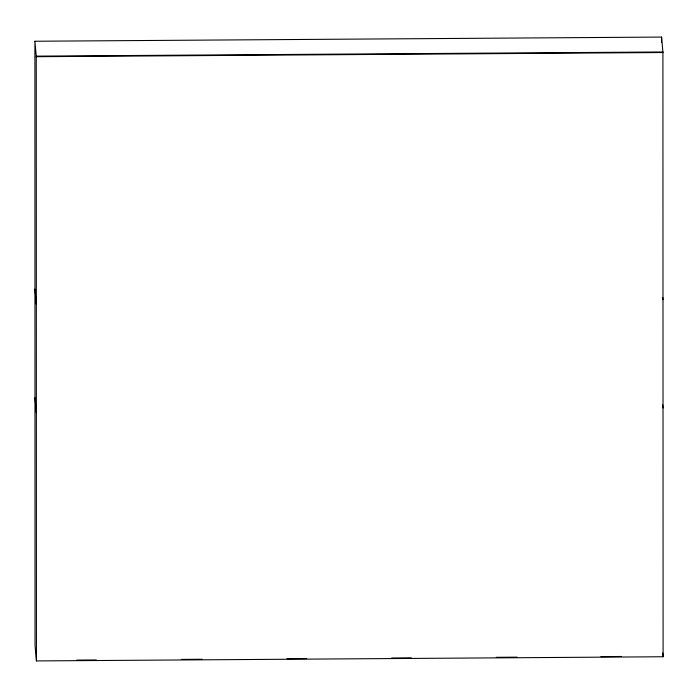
<?xml version="1.0" encoding="UTF-8"?>
<svg xmlns="http://www.w3.org/2000/svg" width="698" height="698" viewBox="0 0 698 698"><rect width="100%" height="100%" fill="white"/><g stroke="black" fill="none" stroke-linecap="round" stroke-linejoin="round"><path stroke-width="1.05" d="M34.9 41.243L661.564 37.073L662.969 52.533L36.305 56.704L34.9 41.243L35.031 645.467L36.436 660.927L663.1 656.757L662.917 51.966L36.252 56.137L36.436 660.927M76.71 660.09L96.35 659.959M181.332 659.401L202.054 659.261M287.053 658.694L306.675 658.563M391.674 657.996L411.296 657.865M496.287 657.307L517.009 657.167M600.908 656.609L621.63 656.469M662.777 297.575L662.969 299.704M662.707 404.84L662.995 408.033M662.76 653.005L663.1 656.757M34.952 289.19L36.305 304.084M34.979 397.729L36.331 412.631M661.564 37.073L661.564 42.508"/></g></svg>
